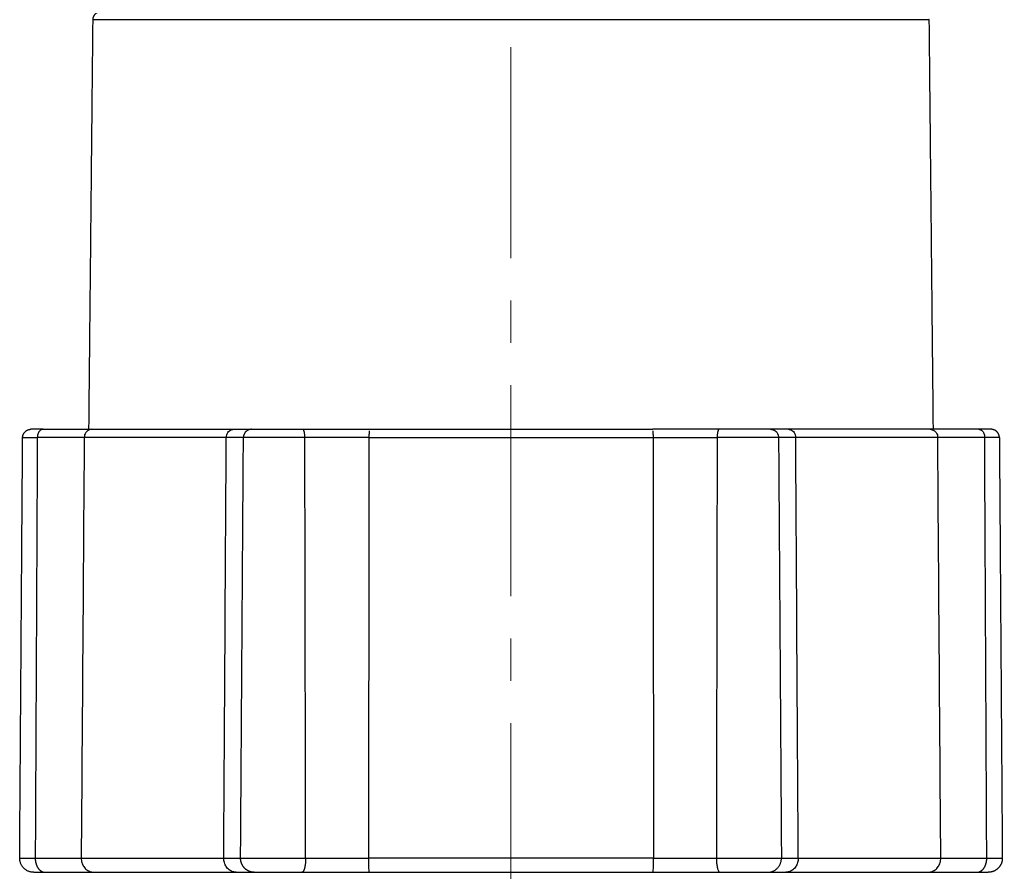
# Model space of a CAD drawing. Header units: millimetres. Extents: x 5775 to 7118, y 2756 to 3596.
# Drawn here: x 5835.7 to 5894.7, y 2906.5 to 2957.8 of the extents above; entities that cross this region are included whole.
import ezdxf

# ---------------------------------------------------------------- set-up
doc = ezdxf.new("R2010")
doc.units = ezdxf.units.MM
doc.linetypes.add('CENTERX2', pattern=[20.32, 12.7, -2.54, 2.54, -2.54])
doc.layers.add('CENTER', color=1, linetype='CENTERX2', lineweight=15)

msp = doc.modelspace()

# ---------------------------------------------------------------- linework, layer by layer
for points, weights, knots in [([(5840.07, 2957.791), (5840.07, 2957.999), (5840.218, 2958.147), (5840.365, 2958.294), (5840.573, 2958.294)], [1, 0.853553390593, 0.853553390593, 0.853553390593, 1], [0, 0, 0, 0.4162846, 0.4162846, 0.8325693, 0.8325693, 0.8325693]), ([(5840.07, 2957.796), (5840.07, 2957.796), (5865.2, 2957.796), (5890.33, 2957.796), (5890.33, 2957.796)], [1, 0.707106781187, 1, 0.707106781187, 1], [-78.948144, -78.948144, -78.948144, -39.474072, -39.474072, 0, 0, 0]), ([(5894.565, 2932.67), (5894.564, 2932.876), (5894.418, 2933.022), (5894.271, 2933.169), (5894.063, 2933.169)], [0.997126641142, 0.853553390593, 0.853553390593, 0.853553390593, 1], [0.0041041, 0.0041041, 0.0041041, 0.4162846, 0.4162846, 0.8325693, 0.8325693, 0.8325693]), ([(5894.742, 2907.384), (5894.742, 2907.033), (5894.493, 2906.785), (5894.245, 2906.536), (5893.894, 2906.536)], [1, 0.853553390593, 0.853553390593, 0.853553390593, 1], [0, 0, 0, 0.702057, 0.702057, 1.404114, 1.404114, 1.404114])]:
    msp.add_rational_spline(points, weights, degree=2, knots=knots)
for points, degree in [([(5839.824, 2933.169), (5839.947, 2945.483), (5840.07, 2957.796)], 2), ([(5890.33, 2957.796), (5890.454, 2945.483), (5890.577, 2933.169)], 2), ([(5837.075, 2933.169), (5838.54, 2933.169), (5840.005, 2933.169)], 2), ([(5848.525, 2933.169), (5849.062, 2933.169), (5849.598, 2933.169)], 2), ([(5852.677, 2933.169), (5854.679, 2933.169), (5856.68, 2933.169)], 2), ([(5877.724, 2933.169), (5875.722, 2933.169), (5873.721, 2933.169)], 2), ([(5881.876, 2933.169), (5881.339, 2933.169), (5880.803, 2933.169)], 2), ([(5893.326, 2933.169), (5891.861, 2933.169), (5890.396, 2933.169)], 2), ([(5835.659, 2907.39), (5835.748, 2920.03), (5835.836, 2932.67)], 2), ([(5836.719, 2932.67), (5836.657, 2920.029), (5836.595, 2907.389)], 2), ([(5839.541, 2932.67), (5838.13, 2932.67), (5836.719, 2932.67)], 2), ([(5839.541, 2932.67), (5839.48, 2924.243), (5839.42, 2915.817), (5839.359, 2907.39)], 3), ([(5847.93, 2907.39), (5847.98, 2915.817), (5848.03, 2924.243), (5848.08, 2932.67)], 3), ([(5849.113, 2932.67), (5848.596, 2932.67), (5848.08, 2932.67)], 2), ([(5848.942, 2907.389), (5849.027, 2920.029), (5849.113, 2932.67)], 2), ([(5856.661, 2932.67), (5854.734, 2932.67), (5852.807, 2932.67)], 2), ([(5852.853, 2907.389), (5852.83, 2920.029), (5852.807, 2932.67)], 2), ([(5856.661, 2932.67), (5856.651, 2924.243), (5856.64, 2915.817), (5856.63, 2907.39)], 3), ([(5873.74, 2932.67), (5875.667, 2932.67), (5877.594, 2932.67)], 2), ([(5873.74, 2932.67), (5873.75, 2924.243), (5873.761, 2915.817), (5873.771, 2907.39)], 3), ([(5877.594, 2932.67), (5877.571, 2920.029), (5877.548, 2907.389)], 2), ([(5881.288, 2932.67), (5881.373, 2920.029), (5881.459, 2907.389)], 2), ([(5882.321, 2932.67), (5881.805, 2932.67), (5881.288, 2932.67)], 2), ([(5882.471, 2907.39), (5882.421, 2915.817), (5882.371, 2924.243), (5882.321, 2932.67)], 3), ([(5891.041, 2907.39), (5890.981, 2915.817), (5890.921, 2924.243), (5890.86, 2932.67)], 3), ([(5893.681, 2932.67), (5892.271, 2932.67), (5890.86, 2932.67)], 2), ([(5893.806, 2907.389), (5893.744, 2920.029), (5893.681, 2932.67)], 2), ([(5894.565, 2932.67), (5894.653, 2920.029), (5894.741, 2907.389)], 2), ([(5837.194, 2906.536), (5838.669, 2906.536), (5840.144, 2906.536)], 2), ([(5848.681, 2906.536), (5849.221, 2906.536), (5849.761, 2906.536)], 2), ([(5880.64, 2906.536), (5881.18, 2906.536), (5881.72, 2906.536)], 2), ([(5890.257, 2906.536), (5891.732, 2906.536), (5893.207, 2906.536)], 2)]:
    msp.add_open_spline(points, degree=degree)
for points, weights in [([(5835.836, 2932.67), (5835.838, 2933.171), (5836.338, 2933.169)], [1, 0.707106781187, 1]), ([(5837.075, 2933.169), (5836.338, 2933.169), (5836.338, 2933.169)], [1, 0.923879532511, 1]), ([(5837.075, 2933.169), (5836.722, 2933.169), (5836.719, 2932.67)], [1, 0.709570736537, 1]), ([(5840.005, 2933.169), (5841.665, 2933.169), (5848.525, 2933.169)], [1, 0.943135436436, 1]), ([(5849.598, 2933.169), (5849.116, 2933.169), (5849.113, 2932.67)], [1, 0.709570736536, 1]), ([(5849.598, 2933.169), (5850.249, 2933.169), (5852.677, 2933.169)], [1, 0.707106781187, 1]), ([(5852.807, 2932.67), (5852.806, 2933.169), (5852.677, 2933.169)], [1, 0.709570736536, 1]), ([(5856.68, 2933.169), (5865.2, 2933.169), (5873.721, 2933.169)], [1, 0.943135436436, 1]), ([(5877.724, 2933.169), (5877.595, 2933.169), (5877.594, 2932.67)], [1, 0.709570736536, 1]), ([(5880.803, 2933.169), (5880.152, 2933.169), (5877.724, 2933.169)], [1, 0.707106781187, 1]), ([(5880.803, 2933.169), (5881.285, 2933.169), (5881.288, 2932.67)], [1, 0.709570736537, 1]), ([(5890.396, 2933.169), (5888.736, 2933.169), (5881.876, 2933.169)], [1, 0.943135436436, 1]), ([(5893.326, 2933.169), (5893.679, 2933.169), (5893.681, 2932.67)], [1, 0.709570736536, 1]), ([(5894.063, 2933.169), (5894.063, 2933.169), (5893.326, 2933.169)], [1, 0.923879532511, 1]), ([(5835.836, 2932.67), (5835.836, 2932.67), (5836.719, 2932.67)], [1, 0.923879532511, 1]), ([(5848.08, 2932.67), (5841.253, 2932.67), (5839.541, 2932.67)], [1, 0.945106627571, 1]), ([(5852.807, 2932.67), (5849.893, 2932.67), (5849.113, 2932.67)], [1, 0.707106781187, 1]), ([(5856.661, 2932.67), (5865.2, 2932.67), (5873.74, 2932.67)], [1, 0.945106627571, 1]), ([(5881.288, 2932.67), (5880.507, 2932.67), (5877.594, 2932.67)], [1, 0.707106781187, 1]), ([(5890.86, 2932.67), (5889.147, 2932.67), (5882.321, 2932.67)], [1, 0.945106627571, 1]), ([(5894.565, 2932.67), (5894.565, 2932.67), (5893.681, 2932.67)], [0.853553390593, 0.853553390593, 1]), ([(5836.507, 2906.536), (5835.656, 2906.539), (5835.659, 2907.39)], [1, 0.707106781187, 1]), ([(5836.507, 2906.536), (5836.507, 2906.536), (5837.194, 2906.536)], [1, 0.923879532511, 1]), ([(5840.144, 2906.536), (5841.783, 2906.536), (5848.681, 2906.536)], [1, 0.942180502973, 1]), ([(5849.761, 2906.536), (5850.368, 2906.536), (5852.634, 2906.536)], [1, 0.707106781187, 1]), ([(5881.72, 2906.536), (5888.618, 2906.536), (5890.257, 2906.536)], [1, 0.942180502973, 1]), ([(5893.207, 2906.536), (5893.894, 2906.536), (5893.894, 2906.536)], [1, 0.923879532511, 1])]:
    msp.add_rational_spline(points, weights, degree=2)
for points, knots in [([(5840, 2933.169), (5839.962, 2933.168), (5839.924, 2933.163), (5839.887, 2933.152), (5839.838, 2933.138), (5839.79, 2933.115), (5839.747, 2933.084), (5839.705, 2933.054), (5839.668, 2933.016), (5839.637, 2932.973), (5839.607, 2932.931), (5839.582, 2932.882), (5839.566, 2932.831), (5839.55, 2932.78), (5839.541, 2932.725), (5839.541, 2932.67)], [-0.8012683, -0.8012683, -0.8012683, -0.8012683, -0.6722082, -0.6722082, -0.6722082, -0.4973625, -0.4973625, -0.4973625, -0.3295684, -0.3295684, -0.3295684, -0.1648828, -0.1648828, -0.1648828, 0, 0, 0, 0]), ([(5848.08, 2932.67), (5848.08, 2932.725), (5848.089, 2932.78), (5848.105, 2932.831), (5848.12, 2932.882), (5848.144, 2932.931), (5848.173, 2932.973), (5848.202, 2933.016), (5848.238, 2933.054), (5848.278, 2933.084), (5848.319, 2933.115), (5848.365, 2933.138), (5848.412, 2933.152), (5848.448, 2933.163), (5848.484, 2933.168), (5848.52, 2933.169)], [-0.8072468, -0.8072468, -0.8072468, -0.8072468, -0.6423641, -0.6423641, -0.6423641, -0.4776785, -0.4776785, -0.4776785, -0.3098843, -0.3098843, -0.3098843, -0.1350386, -0.1350386, -0.1350386, -0.0059786, -0.0059786, -0.0059786, -0.0059786]), ([(5856.669, 2933.084), (5856.668, 2933.054), (5856.666, 2933.016), (5856.665, 2932.973), (5856.664, 2932.931), (5856.663, 2932.882), (5856.662, 2932.831), (5856.661, 2932.78), (5856.661, 2932.725), (5856.661, 2932.67)], [-0.4973625, -0.4973625, -0.4973625, -0.4973625, -0.3295684, -0.3295684, -0.3295684, -0.1648828, -0.1648828, -0.1648828, 0, 0, 0, 0]), ([(5873.732, 2933.084), (5873.733, 2933.054), (5873.735, 2933.016), (5873.736, 2932.973), (5873.737, 2932.931), (5873.738, 2932.882), (5873.739, 2932.831), (5873.74, 2932.78), (5873.74, 2932.725), (5873.74, 2932.67)], [0.3098843, 0.3098843, 0.3098843, 0.3098843, 0.4776785, 0.4776785, 0.4776785, 0.6423641, 0.6423641, 0.6423641, 0.8072468, 0.8072468, 0.8072468, 0.8072468]), ([(5881.881, 2933.169), (5881.917, 2933.168), (5881.953, 2933.163), (5881.988, 2933.152), (5882.036, 2933.138), (5882.082, 2933.115), (5882.123, 2933.084), (5882.163, 2933.054), (5882.199, 2933.016), (5882.228, 2932.973), (5882.257, 2932.931), (5882.281, 2932.882), (5882.296, 2932.831), (5882.312, 2932.78), (5882.32, 2932.725), (5882.321, 2932.67)], [-0.8012683, -0.8012683, -0.8012683, -0.8012683, -0.6722082, -0.6722082, -0.6722082, -0.4973625, -0.4973625, -0.4973625, -0.3295684, -0.3295684, -0.3295684, -0.1648828, -0.1648828, -0.1648828, 0, 0, 0, 0]), ([(5890.401, 2933.169), (5890.439, 2933.168), (5890.477, 2933.163), (5890.514, 2933.152), (5890.563, 2933.138), (5890.611, 2933.115), (5890.654, 2933.084), (5890.696, 2933.054), (5890.733, 2933.016), (5890.764, 2932.973), (5890.794, 2932.931), (5890.818, 2932.882), (5890.835, 2932.831), (5890.851, 2932.78), (5890.86, 2932.725), (5890.86, 2932.67)], [0.0059786, 0.0059786, 0.0059786, 0.0059786, 0.1350386, 0.1350386, 0.1350386, 0.3098843, 0.3098843, 0.3098843, 0.4776785, 0.4776785, 0.4776785, 0.6423641, 0.6423641, 0.6423641, 0.8072468, 0.8072468, 0.8072468, 0.8072468])]:
    msp.add_open_spline(points, degree=3, knots=knots)
at = {"lineweight": -3}
for points, weights in [([(5835.659, 2907.39), (5835.659, 2907.389), (5836.595, 2907.389)], [1, 0.923879532511, 1]), ([(5839.359, 2907.384), (5841.089, 2907.384), (5847.93, 2907.384)], [1, 0.945515141595, 1]), ([(5848.942, 2907.389), (5849.769, 2907.389), (5852.853, 2907.389)], [1, 0.707106781187, 1]), ([(5873.771, 2907.39), (5865.2, 2907.39), (5856.63, 2907.39)], [1, 0.945515077098, 1]), ([(5877.548, 2907.389), (5877.547, 2906.539), (5877.767, 2906.536)], [1, 0.707106781187, 1]), ([(5877.548, 2907.389), (5880.632, 2907.389), (5881.459, 2907.389)], [1, 0.707106781187, 1]), ([(5880.64, 2906.536), (5881.461, 2906.539), (5881.459, 2907.389)], [1, 0.707106781187, 1]), ([(5882.471, 2907.384), (5889.312, 2907.384), (5891.041, 2907.384)], [1, 0.945515141595, 1]), ([(5893.806, 2907.389), (5894.741, 2907.389), (5894.741, 2907.389)], [1, 0.853553390593, 0.853553390593]), ([(5856.663, 2906.536), (5865.2, 2906.536), (5873.738, 2906.536)], [1, 0.942180502973, 1]), ([(5877.767, 2906.536), (5880.033, 2906.536), (5880.64, 2906.536)], [1, 0.707106781187, 1])]:
    msp.add_rational_spline(points, weights, degree=2, dxfattribs=at)
for points in [[(5836.595, 2907.389), (5837.977, 2907.389), (5839.359, 2907.39)], [(5847.93, 2907.39), (5848.436, 2907.389), (5848.942, 2907.389)], [(5852.853, 2907.389), (5854.741, 2907.389), (5856.63, 2907.39)], [(5873.771, 2907.39), (5875.66, 2907.389), (5877.548, 2907.389)], [(5881.459, 2907.389), (5881.965, 2907.389), (5882.471, 2907.39)], [(5891.041, 2907.39), (5892.424, 2907.389), (5893.806, 2907.389)], [(5852.634, 2906.536), (5854.648, 2906.536), (5856.663, 2906.536)], [(5873.738, 2906.536), (5875.753, 2906.536), (5877.767, 2906.536)]]:
    msp.add_open_spline(points, degree=2, dxfattribs=at)
for points in [[(5836.595, 2907.389), (5836.593, 2907.036), (5836.769, 2906.786), (5836.945, 2906.536), (5837.194, 2906.536)], [(5849.761, 2906.536), (5849.42, 2906.536), (5849.18, 2906.786), (5848.94, 2907.036), (5848.942, 2907.389)], [(5852.853, 2907.389), (5852.853, 2907.036), (5852.789, 2906.786), (5852.725, 2906.536), (5852.634, 2906.536)], [(5893.207, 2906.536), (5893.456, 2906.536), (5893.632, 2906.786), (5893.808, 2907.036), (5893.806, 2907.389)]]:
    msp.add_rational_spline(points, [1, 0.923210217113, 1, 0.923210217113, 1], degree=2, knots=[0, 0, 0, 0.66855, 0.66855, 1.3371, 1.3371, 1.3371], dxfattribs=at)
for points, knots in [([(5839.359, 2907.384), (5839.359, 2907.294), (5839.373, 2907.203), (5839.399, 2907.118), (5839.425, 2907.032), (5839.465, 2906.949), (5839.515, 2906.877), (5839.566, 2906.803), (5839.628, 2906.738), (5839.697, 2906.687), (5839.769, 2906.633), (5839.849, 2906.593), (5839.932, 2906.568), (5839.999, 2906.548), (5840.068, 2906.537), (5840.137, 2906.536)], [0.005971, 0.005971, 0.005971, 0.005971, 0.27783, 0.27783, 0.27783, 0.555346, 0.555346, 0.555346, 0.837848, 0.837848, 0.837848, 1.132066, 1.132066, 1.132066, 1.366222, 1.366222, 1.366222, 1.366222]), ([(5848.675, 2906.536), (5848.609, 2906.537), (5848.543, 2906.548), (5848.479, 2906.568), (5848.4, 2906.593), (5848.323, 2906.633), (5848.254, 2906.687), (5848.188, 2906.738), (5848.128, 2906.803), (5848.08, 2906.877), (5848.032, 2906.949), (5847.993, 2907.032), (5847.968, 2907.118), (5847.943, 2907.203), (5847.93, 2907.294), (5847.93, 2907.384)], [0.007729, 0.007729, 0.007729, 0.007729, 0.241884, 0.241884, 0.241884, 0.536103, 0.536103, 0.536103, 0.818605, 0.818605, 0.818605, 1.09612, 1.09612, 1.09612, 1.367979, 1.367979, 1.367979, 1.367979]), ([(5856.63, 2907.384), (5856.63, 2907.294), (5856.63, 2907.203), (5856.631, 2907.118), (5856.632, 2907.032), (5856.634, 2906.949), (5856.636, 2906.877), (5856.638, 2906.803), (5856.641, 2906.738), (5856.643, 2906.687), (5856.646, 2906.633), (5856.65, 2906.593), (5856.654, 2906.568)], [0.005971, 0.005971, 0.005971, 0.005971, 0.27783, 0.27783, 0.27783, 0.555346, 0.555346, 0.555346, 0.837848, 0.837848, 0.837848, 1.132066, 1.132066, 1.132066, 1.132066]), ([(5873.747, 2906.568), (5873.751, 2906.593), (5873.754, 2906.633), (5873.757, 2906.687), (5873.76, 2906.738), (5873.763, 2906.803), (5873.765, 2906.877), (5873.767, 2906.949), (5873.769, 2907.032), (5873.77, 2907.118), (5873.771, 2907.203), (5873.771, 2907.294), (5873.771, 2907.384)], [0.241884, 0.241884, 0.241884, 0.241884, 0.536103, 0.536103, 0.536103, 0.818605, 0.818605, 0.818605, 1.09612, 1.09612, 1.09612, 1.367979, 1.367979, 1.367979, 1.367979]), ([(5882.471, 2907.384), (5882.471, 2907.294), (5882.458, 2907.203), (5882.433, 2907.118), (5882.407, 2907.032), (5882.369, 2906.949), (5882.321, 2906.877), (5882.273, 2906.803), (5882.213, 2906.738), (5882.147, 2906.687), (5882.078, 2906.633), (5882.001, 2906.593), (5881.922, 2906.568), (5881.858, 2906.548), (5881.792, 2906.537), (5881.726, 2906.536)], [0.005971, 0.005971, 0.005971, 0.005971, 0.27783, 0.27783, 0.27783, 0.555346, 0.555346, 0.555346, 0.837848, 0.837848, 0.837848, 1.132066, 1.132066, 1.132066, 1.366222, 1.366222, 1.366222, 1.366222]), ([(5890.264, 2906.536), (5890.333, 2906.537), (5890.402, 2906.548), (5890.468, 2906.568), (5890.552, 2906.593), (5890.632, 2906.633), (5890.704, 2906.687), (5890.773, 2906.738), (5890.835, 2906.803), (5890.886, 2906.877), (5890.936, 2906.949), (5890.976, 2907.032), (5891.002, 2907.118), (5891.028, 2907.203), (5891.041, 2907.294), (5891.041, 2907.384)], [0.007729, 0.007729, 0.007729, 0.007729, 0.241884, 0.241884, 0.241884, 0.536103, 0.536103, 0.536103, 0.818605, 0.818605, 0.818605, 1.09612, 1.09612, 1.09612, 1.367979, 1.367979, 1.367979, 1.367979])]:
    msp.add_open_spline(points, degree=3, knots=knots, dxfattribs=at)
at = {"layer": 'CENTER'}
msp.add_line((5865.2, 3403.188), (5865.2, 2873.856), dxfattribs=at)

doc.saveas('drawing.dxf')
